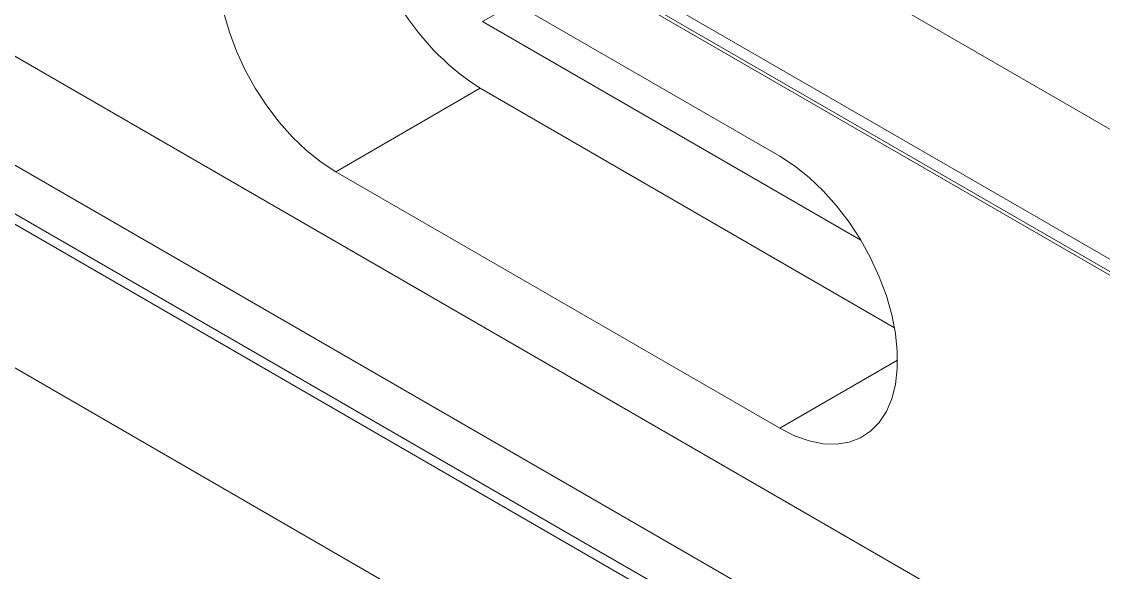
# Model space of a CAD drawing. Header units: inches. Extents: x 0.1 to 10.9, y 0 to 8.5.
# Drawn here: x 9.602 to 10.176, y 2.027 to 2.32 of the extents above; entities that cross this region are included whole.
import ezdxf

# ---------------------------------------------------------------- set-up
doc = ezdxf.new("R2010")
doc.units = ezdxf.units.IN
doc.header["$MEASUREMENT"] = 0

msp = doc.modelspace()

# ---------------------------------------------------------------- linework, layer by layer
at = {"color": 7, "linetype": 'Continuous', "lineweight": 18}
for p, q in [((8.25428, 3.374), (10.56959, 2.0374)), ((10.5743, 2.03468), (8.25428, 3.374)), ((8.25831, 3.29613), (10.57833, 1.95682)), ((10.57666, 1.95585), (8.25664, 3.29517)), ((10.59669, 1.95278), (8.27668, 3.2921)), ((8.25664, 3.07584), (10.57666, 1.73652)), ((10.57784, 1.73584), (8.25782, 3.07516)), ((10.59669, 1.6671), (8.27668, 3.00642)), ((8.25428, 2.99349), (10.5743, 1.65418)), ((10.56959, 1.65145), (8.25428, 2.98805)), ((8.25428, 2.91184), (10.56959, 1.57524)), ((10.5743, 1.57252), (8.25428, 2.91184)), ((9.76891, 2.38418), (10.00461, 2.24812)), ((9.86388, 2.32936), (9.84681, 2.3195)), ((10.04751, 2.20364), (9.84681, 2.3195)), ((9.84551, 2.28415), (9.76891, 2.23993)), ((9.84551, 2.28415), (10.06545, 2.15718)), ((9.76891, 2.23993), (10.00461, 2.10386)), ((10.06707, 2.13992), (10.00461, 2.10386))]:
    msp.add_line(p, q, dxfattribs=at)
at = {"color": 7, "linetype": 'Continuous', "lineweight": 18, "flags": 128}
for points in [[(9.7095, 2.32406), (9.71239, 2.31397), (9.71617, 2.30385), (9.72078, 2.29386), (9.72615, 2.28416), (9.73219, 2.2749), (9.73882, 2.26622), (9.74591, 2.25827), (9.75337, 2.25116), (9.76108, 2.24502), (9.76891, 2.23993)], [(10.00461, 2.10386), (10.01244, 2.09991), (10.02014, 2.09716), (10.0276, 2.09565), (10.0347, 2.09541), (10.04132, 2.09644), (10.04737, 2.09873), (10.05274, 2.10223), (10.05735, 2.10689), (10.06113, 2.11265), (10.06401, 2.11941), (10.06596, 2.12705), (10.06695, 2.13547), (10.06695, 2.14453), (10.06596, 2.15408), (10.06401, 2.16398), (10.06113, 2.17407), (10.05735, 2.18419), (10.05274, 2.19418), (10.04737, 2.20388), (10.04132, 2.21315), (10.0347, 2.22182), (10.0276, 2.22978), (10.02014, 2.23688), (10.01244, 2.24303), (10.00461, 2.24812)]]:
    msp.add_lwpolyline(points, dxfattribs=at)
at = {"color": 7, "linetype": 'Continuous', "lineweight": 18}
msp.add_arc((9.91993, 2.39976), 0.13749, 190.33997, 237.23088, dxfattribs=at)

doc.saveas('drawing.dxf')
